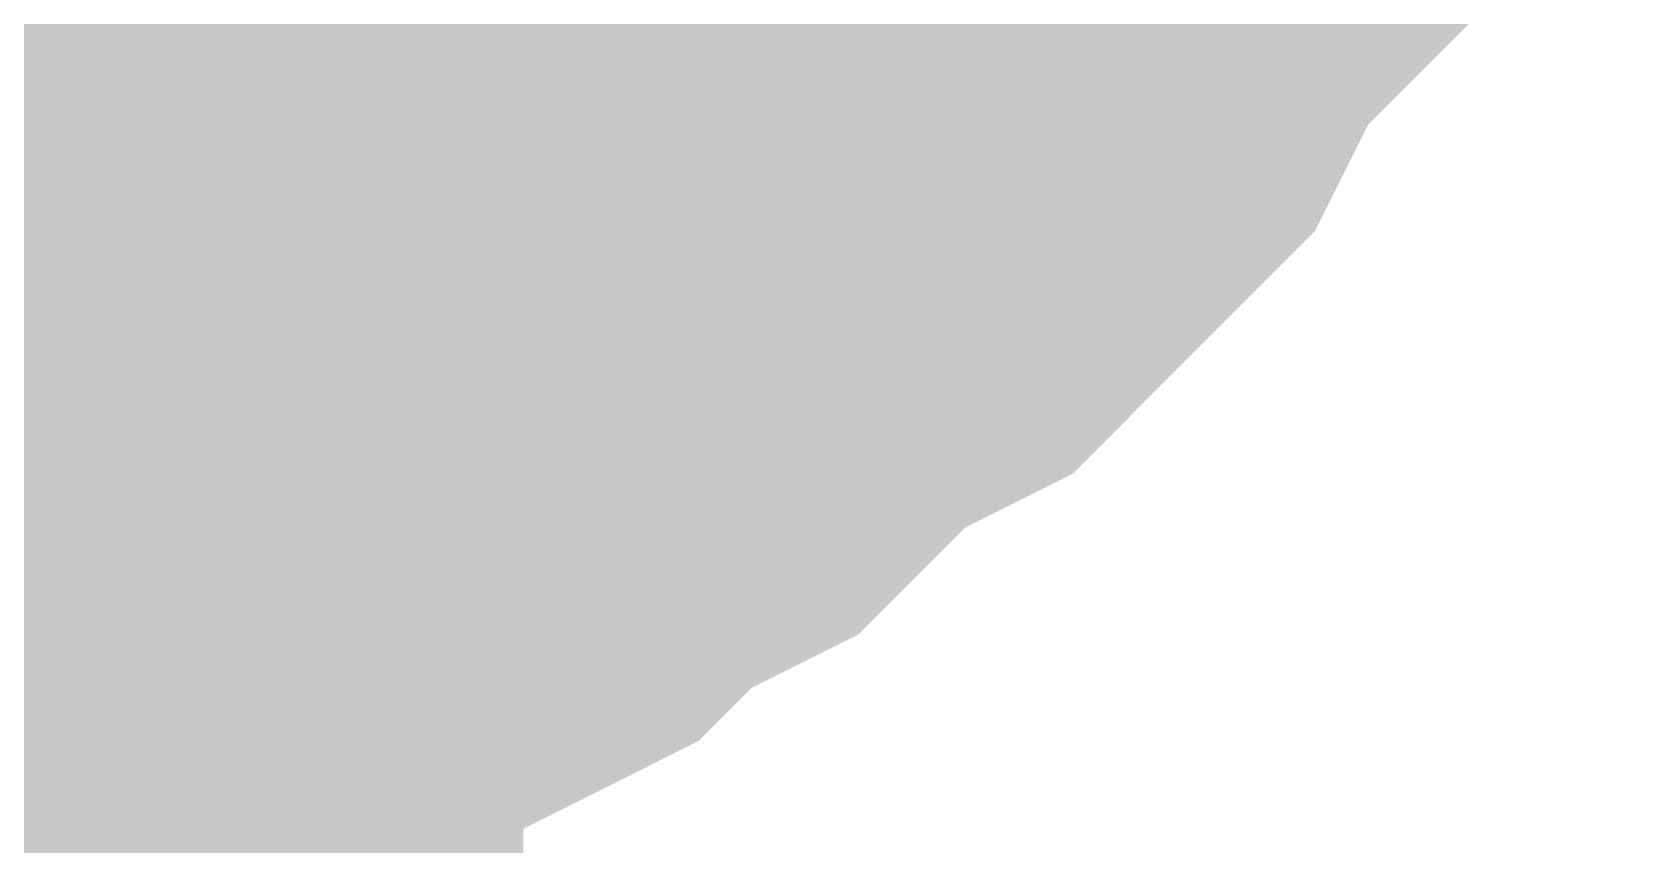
# Model space of a CAD drawing. Header units: inches. Extents: x 0 to 841, y 0 to 594.
# Drawn here: x 495.183 to 495.861, y 211.646 to 211.987 of the extents above; entities that cross this region are included whole.
import ezdxf

# ---------------------------------------------------------------- set-up
doc = ezdxf.new("R2010")
doc.units = ezdxf.units.IN
doc.layers.add('Sheet', color=255, linetype='Continuous')

msp = doc.modelspace()

# ---------------------------------------------------------------- linework, layer by layer
at = {"layer": 'Sheet'}
for points in [[(495.01501, 207.50023, 0.7493, 0.7493, 0), (495.01501, 212.48616, 0.7493, 0.7493, 0)], [(495.7112, 212.14927, 0.29972, 0.29972, 0), (495.68874, 212.12682, 0.29972, 0.29972, 0), (495.66628, 212.0819, 0.29972, 0.29972, 0), (495.64383, 212.05944, 0.29972, 0.29972, 0), (495.62137, 212.03698, 0.29972, 0.29972, 0), (495.59891, 211.99206, 0.29972, 0.29972, 0), (495.57645, 211.9696, 0.29972, 0.29972, 0), (495.55399, 211.94714, 0.29972, 0.29972, 0), (495.53154, 211.92468, 0.29972, 0.29972, 0), (495.48662, 211.90222, 0.29972, 0.29972, 0), (495.46416, 211.87976, 0.29972, 0.29972, 0), (495.44171, 211.85731, 0.29972, 0.29972, 0), (495.39679, 211.83485, 0.29972, 0.29972, 0), (495.37433, 211.81239, 0.29972, 0.29972, 0), (495.32942, 211.78993, 0.29972, 0.29972, 0), (495.30696, 211.78993, 0.29972, 0.29972, 0), (495.26204, 211.76747, 0.29972, 0.29972, 0), (495.23959, 211.76747, 0.29972, 0.29972, 0), (495.19467, 211.74501, 0.29972, 0.29972, 0), (495.17221, 211.74501, 0.29972, 0.29972, 0), (495.1273, 211.72255, 0.29972, 0.29972, 0), (495.08238, 211.72255, 0.29972, 0.29972, 0), (495.05992, 211.72255, 0.29972, 0.29972, 0), (495.01501, 211.72255, 0.29972, 0.29972, 0)], [(495.7112, 212.14927, 0.29972, 0.29972, 0), (495.68874, 212.12682, 0.29972, 0.29972, 0), (495.66628, 212.0819, 0.29972, 0.29972, 0), (495.64383, 212.05944, 0.29972, 0.29972, 0), (495.62137, 212.03698, 0.29972, 0.29972, 0), (495.59891, 211.99206, 0.29972, 0.29972, 0), (495.57645, 211.9696, 0.29972, 0.29972, 0), (495.55399, 211.94714, 0.29972, 0.29972, 0), (495.53154, 211.92468, 0.29972, 0.29972, 0), (495.48662, 211.90222, 0.29972, 0.29972, 0), (495.46416, 211.87976, 0.29972, 0.29972, 0), (495.44171, 211.85731, 0.29972, 0.29972, 0), (495.39679, 211.83485, 0.29972, 0.29972, 0), (495.37433, 211.81239, 0.29972, 0.29972, 0), (495.32942, 211.78993, 0.29972, 0.29972, 0), (495.30696, 211.78993, 0.29972, 0.29972, 0), (495.26204, 211.76747, 0.29972, 0.29972, 0), (495.23959, 211.76747, 0.29972, 0.29972, 0), (495.19467, 211.74501, 0.29972, 0.29972, 0), (495.17221, 211.74501, 0.29972, 0.29972, 0), (495.1273, 211.72255, 0.29972, 0.29972, 0), (495.08238, 211.72255, 0.29972, 0.29972, 0), (495.05992, 211.72255, 0.29972, 0.29972, 0), (495.01501, 211.72255, 0.29972, 0.29972, 0)], [(495.7112, 212.14927, 0.29972, 0.29972, 0), (495.68874, 212.12682, 0.29972, 0.29972, 0), (495.66628, 212.0819, 0.29972, 0.29972, 0), (495.64383, 212.05944, 0.29972, 0.29972, 0), (495.62137, 212.03698, 0.29972, 0.29972, 0), (495.59891, 211.99206, 0.29972, 0.29972, 0), (495.57645, 211.9696, 0.29972, 0.29972, 0), (495.55399, 211.94714, 0.29972, 0.29972, 0), (495.53154, 211.92468, 0.29972, 0.29972, 0), (495.48662, 211.90222, 0.29972, 0.29972, 0), (495.46416, 211.87976, 0.29972, 0.29972, 0), (495.44171, 211.85731, 0.29972, 0.29972, 0), (495.39679, 211.83485, 0.29972, 0.29972, 0), (495.37433, 211.81239, 0.29972, 0.29972, 0), (495.32942, 211.78993, 0.29972, 0.29972, 0), (495.30696, 211.78993, 0.29972, 0.29972, 0), (495.26204, 211.76747, 0.29972, 0.29972, 0), (495.23959, 211.76747, 0.29972, 0.29972, 0), (495.19467, 211.74501, 0.29972, 0.29972, 0), (495.17221, 211.74501, 0.29972, 0.29972, 0), (495.1273, 211.72255, 0.29972, 0.29972, 0), (495.08238, 211.72255, 0.29972, 0.29972, 0), (495.05992, 211.72255, 0.29972, 0.29972, 0), (495.01501, 211.72255, 0.29972, 0.29972, 0)], [(495.7112, 212.14927, 0.29972, 0.29972, 0), (495.68874, 212.12682, 0.29972, 0.29972, 0), (495.66628, 212.0819, 0.29972, 0.29972, 0), (495.64383, 212.05944, 0.29972, 0.29972, 0), (495.62137, 212.03698, 0.29972, 0.29972, 0), (495.59891, 211.99206, 0.29972, 0.29972, 0), (495.57645, 211.9696, 0.29972, 0.29972, 0), (495.55399, 211.94714, 0.29972, 0.29972, 0), (495.53154, 211.92468, 0.29972, 0.29972, 0), (495.48662, 211.90222, 0.29972, 0.29972, 0), (495.46416, 211.87976, 0.29972, 0.29972, 0), (495.44171, 211.85731, 0.29972, 0.29972, 0), (495.39679, 211.83485, 0.29972, 0.29972, 0), (495.37433, 211.81239, 0.29972, 0.29972, 0), (495.32942, 211.78993, 0.29972, 0.29972, 0), (495.30696, 211.78993, 0.29972, 0.29972, 0), (495.26204, 211.76747, 0.29972, 0.29972, 0), (495.23959, 211.76747, 0.29972, 0.29972, 0), (495.19467, 211.74501, 0.29972, 0.29972, 0), (495.17221, 211.74501, 0.29972, 0.29972, 0), (495.1273, 211.72255, 0.29972, 0.29972, 0), (495.08238, 211.72255, 0.29972, 0.29972, 0), (495.05992, 211.72255, 0.29972, 0.29972, 0), (495.01501, 211.72255, 0.29972, 0.29972, 0)], [(495.37433, 212.14927, 0.29972, 0.29972, 0), (495.35187, 212.12682, 0.29972, 0.29972, 0), (495.32942, 212.10436, 0.29972, 0.29972, 0), (495.30696, 212.0819, 0.29972, 0.29972, 0), (495.2845, 212.0819, 0.29972, 0.29972, 0), (495.26204, 212.05944, 0.29972, 0.29972, 0), (495.23959, 212.05944, 0.29972, 0.29972, 0), (495.21713, 212.03698, 0.29972, 0.29972, 0), (495.19467, 212.03698, 0.29972, 0.29972, 0), (495.19467, 212.01452, 0.29972, 0.29972, 0), (495.14975, 212.01452, 0.29972, 0.29972, 0), (495.1273, 212.01452, 0.29972, 0.29972, 0), (495.10484, 211.99206, 0.29972, 0.29972, 0), (495.08238, 211.99206, 0.29972, 0.29972, 0), (495.05992, 211.99206, 0.29972, 0.29972, 0), (495.03746, 211.99206, 0.29972, 0.29972, 0), (495.01501, 211.99206, 0.29972, 0.29972, 0)], [(495.37433, 212.14927, 0.29972, 0.29972, 0), (495.35187, 212.12682, 0.29972, 0.29972, 0), (495.32942, 212.10436, 0.29972, 0.29972, 0), (495.30696, 212.0819, 0.29972, 0.29972, 0), (495.2845, 212.0819, 0.29972, 0.29972, 0), (495.26204, 212.05944, 0.29972, 0.29972, 0), (495.23959, 212.05944, 0.29972, 0.29972, 0), (495.21713, 212.03698, 0.29972, 0.29972, 0), (495.19467, 212.03698, 0.29972, 0.29972, 0), (495.19467, 212.01452, 0.29972, 0.29972, 0), (495.14975, 212.01452, 0.29972, 0.29972, 0), (495.1273, 212.01452, 0.29972, 0.29972, 0), (495.10484, 211.99206, 0.29972, 0.29972, 0), (495.08238, 211.99206, 0.29972, 0.29972, 0), (495.05992, 211.99206, 0.29972, 0.29972, 0), (495.03746, 211.99206, 0.29972, 0.29972, 0), (495.01501, 211.99206, 0.29972, 0.29972, 0)], [(495.37433, 212.14927, 0.29972, 0.29972, 0), (495.35187, 212.12682, 0.29972, 0.29972, 0), (495.32942, 212.10436, 0.29972, 0.29972, 0), (495.30696, 212.0819, 0.29972, 0.29972, 0), (495.2845, 212.0819, 0.29972, 0.29972, 0), (495.26204, 212.05944, 0.29972, 0.29972, 0), (495.23959, 212.05944, 0.29972, 0.29972, 0), (495.21713, 212.03698, 0.29972, 0.29972, 0), (495.19467, 212.03698, 0.29972, 0.29972, 0), (495.19467, 212.01452, 0.29972, 0.29972, 0), (495.14975, 212.01452, 0.29972, 0.29972, 0), (495.1273, 212.01452, 0.29972, 0.29972, 0), (495.10484, 211.99206, 0.29972, 0.29972, 0), (495.08238, 211.99206, 0.29972, 0.29972, 0), (495.05992, 211.99206, 0.29972, 0.29972, 0), (495.03746, 211.99206, 0.29972, 0.29972, 0), (495.01501, 211.99206, 0.29972, 0.29972, 0)], [(495.62137, 212.03698, 0.09906, 0.09906, 0), (495.59891, 211.99206, 0.09906, 0.09906, 0), (495.57645, 211.9696, 0.09906, 0.09906, 0), (495.55399, 211.94714, 0.09906, 0.09906, 0), (495.53154, 211.92468, 0.09906, 0.09906, 0), (495.48662, 211.90222, 0.09906, 0.09906, 0), (495.46416, 211.87976, 0.09906, 0.09906, 0), (495.44171, 211.85731, 0.09906, 0.09906, 0), (495.39679, 211.83485, 0.09906, 0.09906, 0), (495.37433, 211.81239, 0.09906, 0.09906, 0), (495.32942, 211.78993, 0.09906, 0.09906, 0), (495.30696, 211.78993, 0.09906, 0.09906, 0), (495.26204, 211.76747, 0.09906, 0.09906, 0), (495.23959, 211.76747, 0.09906, 0.09906, 0), (495.19467, 211.74501, 0.09906, 0.09906, 0), (495.17221, 211.74501, 0.09906, 0.09906, 0), (495.1273, 211.72255, 0.09906, 0.09906, 0)], [(495.62137, 212.03698, 0.09906, 0.09906, 0), (495.59891, 211.99206, 0.09906, 0.09906, 0), (495.57645, 211.9696, 0.09906, 0.09906, 0), (495.55399, 211.94714, 0.09906, 0.09906, 0), (495.53154, 211.92468, 0.09906, 0.09906, 0), (495.48662, 211.90222, 0.09906, 0.09906, 0), (495.46416, 211.87976, 0.09906, 0.09906, 0), (495.44171, 211.85731, 0.09906, 0.09906, 0), (495.39679, 211.83485, 0.09906, 0.09906, 0), (495.37433, 211.81239, 0.09906, 0.09906, 0), (495.32942, 211.78993, 0.09906, 0.09906, 0), (495.30696, 211.78993, 0.09906, 0.09906, 0), (495.26204, 211.76747, 0.09906, 0.09906, 0), (495.23959, 211.76747, 0.09906, 0.09906, 0), (495.19467, 211.74501, 0.09906, 0.09906, 0), (495.17221, 211.74501, 0.09906, 0.09906, 0), (495.1273, 211.72255, 0.09906, 0.09906, 0)], [(495.62137, 212.03698, 0.09906, 0.09906, 0), (495.59891, 211.99206, 0.09906, 0.09906, 0), (495.57645, 211.9696, 0.09906, 0.09906, 0), (495.55399, 211.94714, 0.09906, 0.09906, 0), (495.53154, 211.92468, 0.09906, 0.09906, 0), (495.48662, 211.90222, 0.09906, 0.09906, 0), (495.46416, 211.87976, 0.09906, 0.09906, 0), (495.44171, 211.85731, 0.09906, 0.09906, 0), (495.39679, 211.83485, 0.09906, 0.09906, 0), (495.37433, 211.81239, 0.09906, 0.09906, 0), (495.32942, 211.78993, 0.09906, 0.09906, 0), (495.30696, 211.78993, 0.09906, 0.09906, 0), (495.26204, 211.76747, 0.09906, 0.09906, 0), (495.23959, 211.76747, 0.09906, 0.09906, 0), (495.19467, 211.74501, 0.09906, 0.09906, 0), (495.17221, 211.74501, 0.09906, 0.09906, 0), (495.1273, 211.72255, 0.09906, 0.09906, 0)], [(495.62137, 212.03698, 0.09906, 0.09906, 0), (495.59891, 211.99206, 0.09906, 0.09906, 0), (495.57645, 211.9696, 0.09906, 0.09906, 0), (495.55399, 211.94714, 0.09906, 0.09906, 0), (495.53154, 211.92468, 0.09906, 0.09906, 0), (495.48662, 211.90222, 0.09906, 0.09906, 0), (495.46416, 211.87976, 0.09906, 0.09906, 0), (495.44171, 211.85731, 0.09906, 0.09906, 0), (495.39679, 211.83485, 0.09906, 0.09906, 0), (495.37433, 211.81239, 0.09906, 0.09906, 0), (495.32942, 211.78993, 0.09906, 0.09906, 0), (495.30696, 211.78993, 0.09906, 0.09906, 0), (495.26204, 211.76747, 0.09906, 0.09906, 0), (495.23959, 211.76747, 0.09906, 0.09906, 0), (495.19467, 211.74501, 0.09906, 0.09906, 0), (495.17221, 211.74501, 0.09906, 0.09906, 0), (495.1273, 211.72255, 0.09906, 0.09906, 0)], [(495.19467, 212.03698, 0.09906, 0.09906, 0), (495.19467, 212.01452, 0.09906, 0.09906, 0), (495.14975, 212.01452, 0.09906, 0.09906, 0), (495.1273, 212.01452, 0.09906, 0.09906, 0)], [(495.19467, 212.03698, 0.09906, 0.09906, 0), (495.19467, 212.01452, 0.09906, 0.09906, 0), (495.14975, 212.01452, 0.09906, 0.09906, 0), (495.1273, 212.01452, 0.09906, 0.09906, 0)], [(495.19467, 212.03698, 0.09906, 0.09906, 0), (495.19467, 212.01452, 0.09906, 0.09906, 0), (495.14975, 212.01452, 0.09906, 0.09906, 0), (495.1273, 212.01452, 0.09906, 0.09906, 0)]]:
    msp.add_lwpolyline(points, format="xyseb", dxfattribs=at)

doc.saveas('drawing.dxf')
